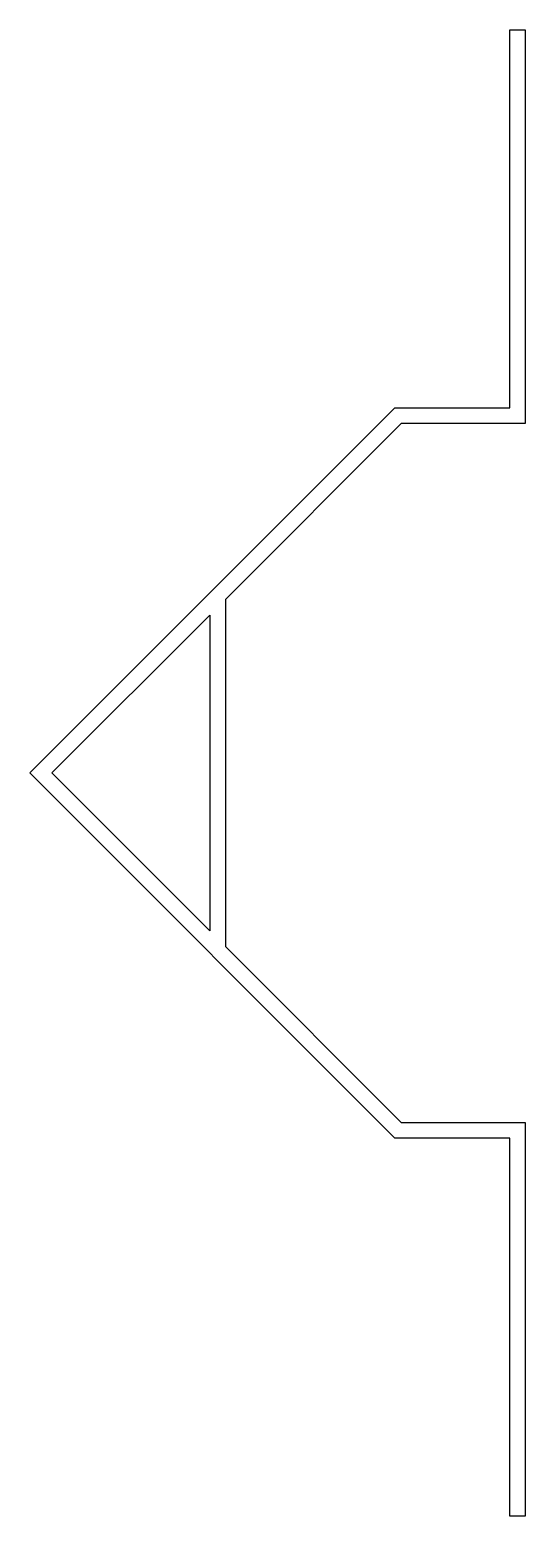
# Model space of a CAD drawing. Extents: x 157 to 195, y 127 to 241.
import ezdxf

# ---------------------------------------------------------------- set-up
doc = ezdxf.new("R2010")
doc.units = 0
doc.layers.add('ANA', color=220, linetype='CONTINUOUS')

msp = doc.modelspace()

# ---------------------------------------------------------------- linework, layer by layer
at = {"layer": 'ANA', "color": 7}
for points in [[(184.65, 212.45), (193.45, 212.45), (193.45, 241.45), (194.65, 241.45), (194.65, 211.25), (185.14, 211.25), (171.65, 197.75), (171.65, 171.15), (185.14, 157.65), (194.65, 157.65), (194.65, 127.45), (193.45, 127.45), (193.45, 156.45), (184.65, 156.45), (156.65, 184.45)], [(170.45, 196.55), (170.45, 172.35), (158.34, 184.45)]]:
    msp.add_lwpolyline(points, close=True, dxfattribs=at)

doc.saveas('drawing.dxf')
